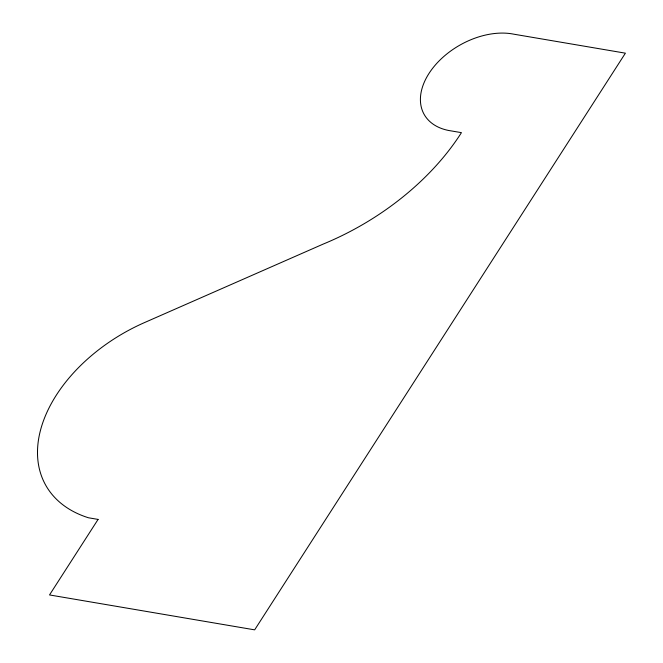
<?xml version="1.0" encoding="UTF-8"?>
<svg xmlns="http://www.w3.org/2000/svg" width="663" height="663" viewBox="0 0 663 663"><rect width="100%" height="100%" fill="white"/><g stroke="black" fill="none" stroke-linecap="round" stroke-linejoin="round"><path stroke-width="0.99" d="M98.074 519.411L49.518 594.943L254.658 629.85L625.4 53.173L513.767 34.178A65.347 42.788 -29.5 0 0 429.143 73.212A65.347 42.788 -29.5 0 0 451.064 130.884L461.44 132.65A214.174 140.233 -29.5 0 1 323.237 244.067L143.738 322.922A143.888 94.212 -29.5 0 0 41.015 428.323A143.888 94.212 -29.5 0 0 88.494 517.778L98.074 519.411"/></g></svg>
